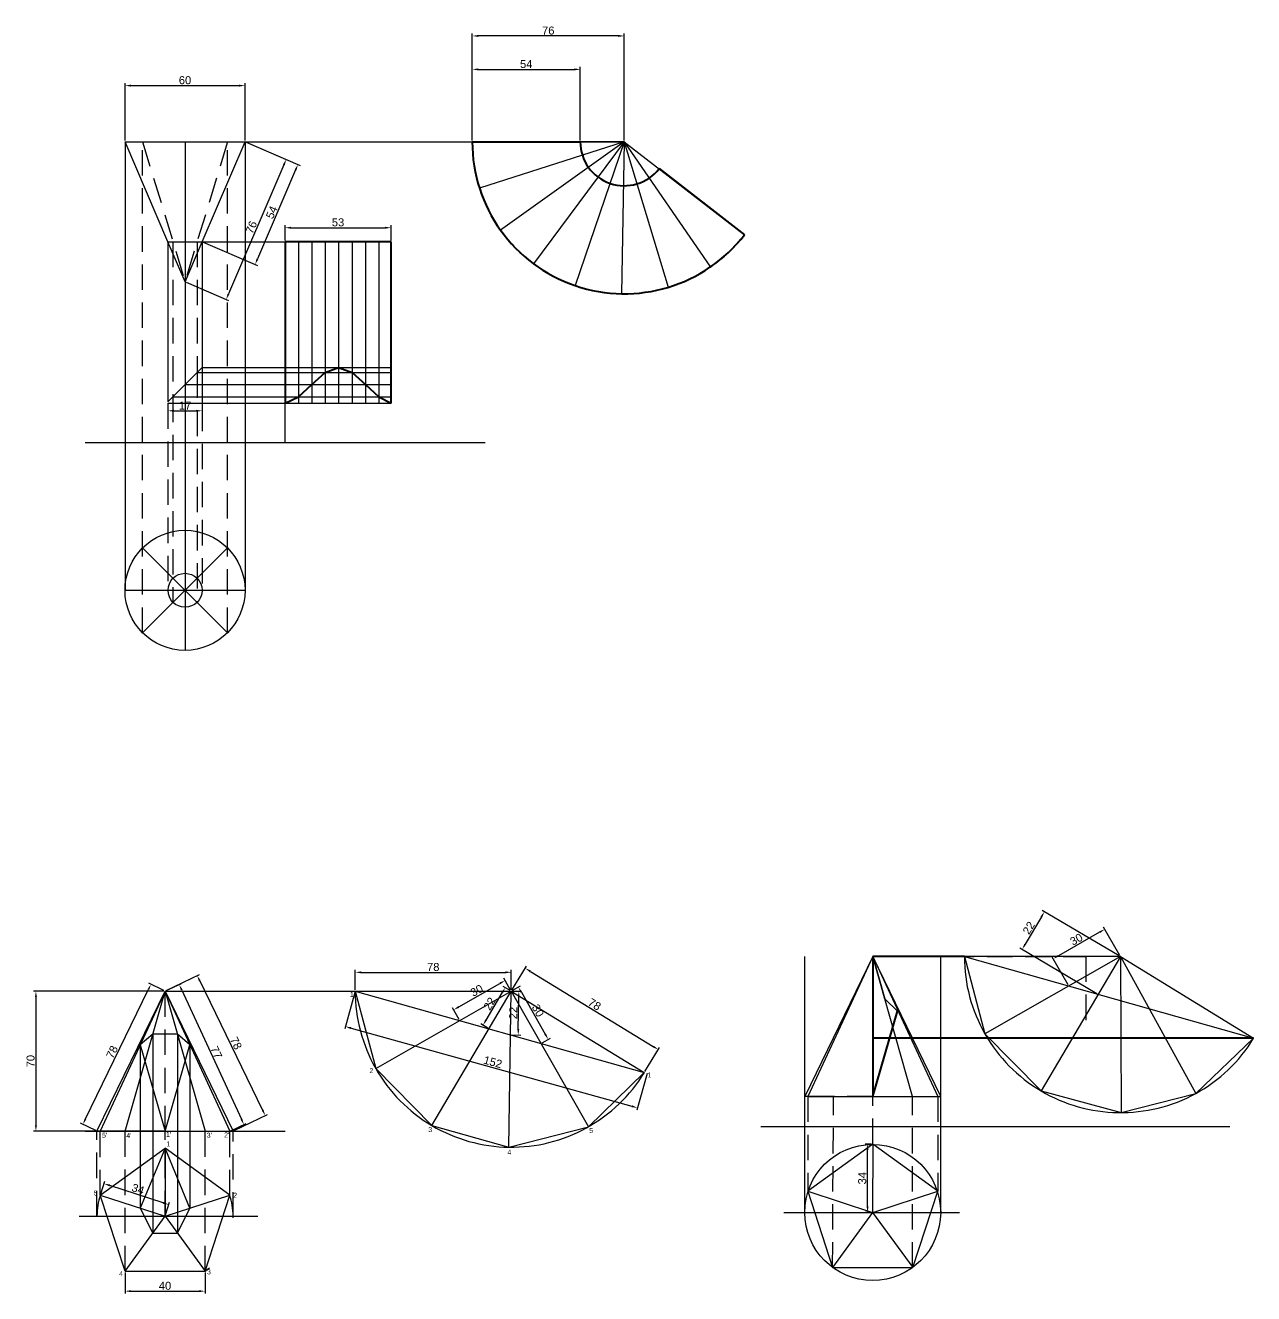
# Model space of a CAD drawing. Header units: millimetres. Extents: x -71 to 2203, y -204 to 553.
# Drawn here: x 1589 to 2203, y -81 to 553 of the extents above; entities that cross this region are included whole.
import ezdxf

# ---------------------------------------------------------------- set-up
doc = ezdxf.new("R2010")
doc.units = ezdxf.units.MM
doc.linetypes.add('HIDDENX2', pattern=[19.05, 12.7, -6.35])
for name, color, linetype in [('construction 2', 253, 'HIDDENX2'), ('construction line', 254, 'Continuous'), ('dimension line', 130, 'Continuous'), ('hidden', 30, 'HIDDENX2'), ('reference line', 7, 'Continuous')]:
    doc.layers.add(name, color=color, linetype=linetype)
doc.layers.add('object line', color=92, linetype='Continuous', lineweight=30)
doc.layers.add('some layer', color=204, linetype='Continuous', lineweight=40)
doc.styles.get("Standard").update_dxf_attribs({"font": 'arial.ttf'})
doc.dimstyles.new('ISO-25', dxfattribs={"dimtxt": 4, "dimasz": 3, "dimexe": 1.25, "dimexo": 0.625, "dimtad": 1, "dimdec": 0, "dimtxsty": 'Standard', "dimcen": 2.5, "dimadec": 0, "dimazin": 0, "dimtfac": 1, "dimtdec": 0, "dimtmove": 0, "dimatfit": 3, "dimfxl": 1, "dimarcsym": 0})

# ---------------------------------------------------------------- blocks, each defined once
blk = doc.blocks.new('*D12')
at = {"layer": 'Defpoints', "color": 0, "transparency": 16777216}
for p in [(1658.56, 70.33), (1690.92, 0.33), (1698.01, 3.61)]:
    blk.add_point(p, dxfattribs=at)
at = {"layer": 'dimension line', "color": 0, "lineweight": -2, "transparency": 16777216}
for p, q in [((1659.13, 70.59), (1666.79, 74.13)), ((1666.91, 70.89), (1696.75, 6.33)), ((1691.49, 0.59), (1699.15, 4.13))]:
    blk.add_line(p, q, dxfattribs=at)
at = {"layer": 'dimension line', "color": 0, "transparency": 16777216}
for points in [[(1667.37, 71.1), (1666.46, 70.68), (1665.65, 73.61)], [(1697.21, 6.54), (1696.3, 6.12), (1698.01, 3.61)]]:
    blk.add_solid(points, dxfattribs=at)
at = {"layer": 'dimension line', "color": 0, "transparency": 16777216, "insert": (1684.22, 39.71), "char_height": 4, "attachment_point": 5, "rotation": 294.81088}
blk.add_mtext('77', dxfattribs=at)
blk = doc.blocks.new('*D13')
at = {"layer": 'Defpoints', "color": 0, "transparency": 16777216}
for p in [(1677.13, 382.1), (1659.99, 364.96), (1677.13, 360.46)]:
    blk.add_point(p, dxfattribs=at)
at = {"layer": 'dimension line', "color": 0, "lineweight": -2, "transparency": 16777216}
for p, q in [((1677.13, 381.48), (1677.13, 359.21)), ((1659.99, 364.34), (1659.99, 359.21)), ((1662.99, 360.46), (1674.13, 360.46))]:
    blk.add_line(p, q, dxfattribs=at)
at = {"layer": 'dimension line', "color": 0, "transparency": 16777216}
for points in [[(1662.99, 360.96), (1662.99, 359.96), (1659.99, 360.46)], [(1674.13, 360.96), (1674.13, 359.96), (1677.13, 360.46)]]:
    blk.add_solid(points, dxfattribs=at)
at = {"layer": 'dimension line', "color": 0, "transparency": 16777216, "insert": (1668.56, 363.09), "char_height": 4, "attachment_point": 5}
blk.add_mtext('17', dxfattribs=at)
blk = doc.blocks.new('*D14')
at = {"layer": 'Defpoints', "color": 0, "transparency": 16777216}
for p in [(1698.56, 523.02), (1638.56, 494.96), (1698.56, 494.96)]:
    blk.add_point(p, dxfattribs=at)
at = {"layer": 'dimension line', "color": 0, "lineweight": -2, "transparency": 16777216}
for p, q in [((1638.56, 495.59), (1638.56, 524.27)), ((1641.56, 523.02), (1695.56, 523.02)), ((1698.56, 495.59), (1698.56, 524.27))]:
    blk.add_line(p, q, dxfattribs=at)
at = {"layer": 'dimension line', "color": 0, "transparency": 16777216}
for points in [[(1641.56, 523.52), (1641.56, 522.52), (1638.56, 523.02)], [(1695.56, 523.52), (1695.56, 522.52), (1698.56, 523.02)]]:
    blk.add_solid(points, dxfattribs=at)
at = {"layer": 'dimension line', "color": 0, "transparency": 16777216, "insert": (1668.56, 525.69), "char_height": 4, "attachment_point": 5}
blk.add_mtext('60', dxfattribs=at)
blk = doc.blocks.new('*D15')
at = {"layer": 'Defpoints', "color": 0, "transparency": 16777216}
for p in [(1771.56, 451.97), (1718.56, 444.96), (1771.56, 444.96)]:
    blk.add_point(p, dxfattribs=at)
at = {"layer": 'dimension line', "color": 0, "lineweight": -2, "transparency": 16777216}
for p, q in [((1718.56, 445.59), (1718.56, 453.22)), ((1721.56, 451.97), (1768.56, 451.97)), ((1771.56, 445.59), (1771.56, 453.22))]:
    blk.add_line(p, q, dxfattribs=at)
at = {"layer": 'dimension line', "color": 0, "transparency": 16777216}
for points in [[(1721.56, 452.47), (1721.56, 451.47), (1718.56, 451.97)], [(1768.56, 452.47), (1768.56, 451.47), (1771.56, 451.97)]]:
    blk.add_solid(points, dxfattribs=at)
at = {"layer": 'dimension line', "color": 0, "transparency": 16777216, "insert": (1745.06, 454.64), "char_height": 4, "attachment_point": 5}
blk.add_mtext('53', dxfattribs=at)
blk = doc.blocks.new('*D16')
at = {"layer": 'Defpoints', "color": 0, "transparency": 16777216}
for p in [(1698.56, 494.96), (1668.56, 424.96), (1689.14, 416.14)]:
    blk.add_point(p, dxfattribs=at)
at = {"layer": 'dimension line', "color": 0, "lineweight": -2, "transparency": 16777216}
for p, q in [((1699.14, 494.72), (1720.29, 485.65)), ((1717.96, 483.39), (1690.32, 418.9)), ((1669.14, 424.72), (1690.29, 415.65))]:
    blk.add_line(p, q, dxfattribs=at)
at = {"layer": 'dimension line', "color": 0, "transparency": 16777216}
for points in [[(1717.5, 483.58), (1718.42, 483.19), (1719.14, 486.14)], [(1689.86, 419.1), (1690.78, 418.7), (1689.14, 416.14)]]:
    blk.add_solid(points, dxfattribs=at)
at = {"layer": 'dimension line', "color": 0, "transparency": 16777216, "insert": (1701.69, 452.19), "char_height": 4, "attachment_point": 5, "rotation": 66.80141}
blk.add_mtext('76', dxfattribs=at)
blk = doc.blocks.new('*D17')
at = {"layer": 'Defpoints', "color": 0, "transparency": 16777216}
for p in [(1698.56, 494.96), (1677.13, 444.96), (1703.61, 433.62)]:
    blk.add_point(p, dxfattribs=at)
at = {"layer": 'dimension line', "color": 0, "lineweight": -2, "transparency": 16777216}
for p, q in [((1699.14, 494.72), (1726.19, 483.12)), ((1723.86, 480.86), (1704.79, 436.37)), ((1677.71, 444.72), (1704.76, 433.12))]:
    blk.add_line(p, q, dxfattribs=at)
at = {"layer": 'dimension line', "color": 0, "transparency": 16777216}
for points in [[(1723.4, 481.06), (1724.32, 480.66), (1725.04, 483.62)], [(1704.33, 436.57), (1705.25, 436.18), (1703.61, 433.62)]]:
    blk.add_solid(points, dxfattribs=at)
at = {"layer": 'dimension line', "color": 0, "transparency": 16777216, "insert": (1711.88, 459.66), "char_height": 4, "attachment_point": 5, "rotation": 66.80141}
blk.add_mtext('54', dxfattribs=at)
blk = doc.blocks.new('*D18')
at = {"layer": 'Defpoints', "color": 0, "transparency": 16777216}
for p in [(1866.17, 531.13), (1812.17, 494.96), (1866.17, 494.96)]:
    blk.add_point(p, dxfattribs=at)
at = {"layer": 'dimension line', "color": 0, "lineweight": -2, "transparency": 16777216}
for p, q in [((1812.17, 495.59), (1812.17, 532.38)), ((1815.17, 531.13), (1863.17, 531.13)), ((1866.17, 495.59), (1866.17, 532.38))]:
    blk.add_line(p, q, dxfattribs=at)
at = {"layer": 'dimension line', "color": 0, "transparency": 16777216}
for points in [[(1815.17, 531.63), (1815.17, 530.63), (1812.17, 531.13)], [(1863.17, 531.63), (1863.17, 530.63), (1866.17, 531.13)]]:
    blk.add_solid(points, dxfattribs=at)
at = {"layer": 'dimension line', "color": 0, "transparency": 16777216, "insert": (1839.17, 533.79), "char_height": 4, "attachment_point": 5}
blk.add_mtext('54', dxfattribs=at)
blk = doc.blocks.new('*D19')
at = {"layer": 'Defpoints', "color": 0, "transparency": 16777216}
for p in [(1812.17, 547.84), (1812.17, 494.96), (1888.17, 494.96)]:
    blk.add_point(p, dxfattribs=at)
at = {"layer": 'dimension line', "color": 0, "lineweight": -2, "transparency": 16777216}
for p, q in [((1812.17, 495.59), (1812.17, 549.09)), ((1885.17, 547.84), (1815.17, 547.84)), ((1888.17, 495.59), (1888.17, 549.09))]:
    blk.add_line(p, q, dxfattribs=at)
at = {"layer": 'dimension line', "color": 0, "transparency": 16777216}
for points in [[(1815.17, 548.34), (1815.17, 547.34), (1812.17, 547.84)], [(1885.17, 548.34), (1885.17, 547.34), (1888.17, 547.84)]]:
    blk.add_solid(points, dxfattribs=at)
at = {"layer": 'dimension line', "color": 0, "transparency": 16777216, "insert": (1850.17, 550.51), "char_height": 4, "attachment_point": 5}
blk.add_mtext('76', dxfattribs=at)
blk = doc.blocks.new('*D27')
at = {"layer": 'Defpoints', "color": 0, "transparency": 16777216}
for p in [(1626.2, -31.63), (1628.07, -25.88), (1658.56, -42.14)]:
    blk.add_point(p, dxfattribs=at)
at = {"layer": 'dimension line', "color": 0, "lineweight": -2, "transparency": 16777216}
for p, q in [((1626.4, -31.03), (1628.46, -24.69)), ((1657.58, -35.47), (1630.92, -26.81)), ((1658.76, -41.55), (1660.82, -35.2))]:
    blk.add_line(p, q, dxfattribs=at)
at = {"layer": 'dimension line', "color": 0, "transparency": 16777216}
for points in [[(1631.08, -26.33), (1630.77, -27.28), (1628.07, -25.88)], [(1657.73, -34.99), (1657.42, -35.94), (1660.43, -36.39)]]:
    blk.add_solid(points, dxfattribs=at)
at = {"layer": 'dimension line', "color": 0, "transparency": 16777216, "insert": (1645.07, -28.6), "char_height": 4, "attachment_point": 5, "rotation": 342}
blk.add_mtext('34', dxfattribs=at)
blk = doc.blocks.new('*D28')
at = {"layer": 'Defpoints', "color": 0, "transparency": 16777216}
for p in [(1638.56, -69.67), (1678.56, -69.67), (1678.56, -79.63)]:
    blk.add_point(p, dxfattribs=at)
at = {"layer": 'dimension line', "color": 0, "lineweight": -2, "transparency": 16777216}
for p, q in [((1638.56, -70.29), (1638.56, -80.88)), ((1678.56, -70.29), (1678.56, -80.88)), ((1641.56, -79.63), (1675.56, -79.63))]:
    blk.add_line(p, q, dxfattribs=at)
at = {"layer": 'dimension line', "color": 0, "transparency": 16777216}
for points in [[(1641.56, -79.13), (1641.56, -80.13), (1638.56, -79.63)], [(1675.56, -79.13), (1675.56, -80.13), (1678.56, -79.63)]]:
    blk.add_solid(points, dxfattribs=at)
at = {"layer": 'dimension line', "color": 0, "transparency": 16777216, "insert": (1658.56, -76.96), "char_height": 4, "attachment_point": 5}
blk.add_mtext('40', dxfattribs=at)
blk = doc.blocks.new('*D29')
at = {"layer": 'Defpoints', "color": 0, "transparency": 16777216}
for p in [(1651.52, 73.76), (1658.56, 70.33), (1624.54, 0.33)]:
    blk.add_point(p, dxfattribs=at)
at = {"layer": 'dimension line', "color": 0, "lineweight": -2, "transparency": 16777216}
for p, q in [((1618.8, 6.45), (1650.2, 71.06)), ((1658, 70.6), (1650.39, 74.3)), ((1623.97, 0.6), (1616.37, 4.3))]:
    blk.add_line(p, q, dxfattribs=at)
at = {"layer": 'dimension line', "color": 0, "transparency": 16777216}
for points in [[(1649.75, 71.28), (1650.65, 70.84), (1651.52, 73.76)], [(1618.35, 6.67), (1619.25, 6.24), (1617.49, 3.76)]]:
    blk.add_solid(points, dxfattribs=at)
at = {"layer": 'dimension line', "color": 0, "transparency": 16777216, "insert": (1632.1, 39.92), "char_height": 4, "attachment_point": 5, "rotation": 64.07625}
blk.add_mtext('78', dxfattribs=at)
blk = doc.blocks.new('*D30')
at = {"layer": 'Defpoints', "color": 0, "transparency": 16777216}
for p in [(1831.66, 79.74), (1753.66, 70.33), (1831.66, 70.33)]:
    blk.add_point(p, dxfattribs=at)
at = {"layer": 'dimension line', "color": 0, "lineweight": -2, "transparency": 16777216}
for p, q in [((1753.66, 70.96), (1753.66, 80.99)), ((1756.66, 79.74), (1828.66, 79.74)), ((1831.66, 70.96), (1831.66, 80.99))]:
    blk.add_line(p, q, dxfattribs=at)
at = {"layer": 'dimension line', "color": 0, "transparency": 16777216}
for points in [[(1756.66, 80.24), (1756.66, 79.24), (1753.66, 79.74)], [(1828.66, 80.24), (1828.66, 79.24), (1831.66, 79.74)]]:
    blk.add_solid(points, dxfattribs=at)
at = {"layer": 'dimension line', "color": 0, "transparency": 16777216, "insert": (1792.66, 82.4), "char_height": 4, "attachment_point": 5}
blk.add_mtext('78', dxfattribs=at)
blk = doc.blocks.new('*D31')
at = {"layer": 'Defpoints', "color": 0, "transparency": 16777216}
for p in [(1828.6, 75.68), (1831.66, 70.33), (1805.9, 55.63)]:
    blk.add_point(p, dxfattribs=at)
at = {"layer": 'dimension line', "color": 0, "lineweight": -2, "transparency": 16777216}
for p, q in [((1831.35, 70.87), (1827.98, 76.77)), ((1805.45, 62.47), (1826, 74.2)), ((1805.59, 56.17), (1802.23, 62.07))]:
    blk.add_line(p, q, dxfattribs=at)
at = {"layer": 'dimension line', "color": 0, "transparency": 16777216}
for points in [[(1825.75, 74.63), (1826.25, 73.76), (1828.6, 75.68)], [(1805.2, 62.91), (1805.7, 62.04), (1802.85, 60.98)]]:
    blk.add_solid(points, dxfattribs=at)
at = {"layer": 'dimension line', "color": 0, "transparency": 16777216, "insert": (1814.4, 70.65), "char_height": 4, "attachment_point": 5, "rotation": 29.71433}
blk.add_mtext('30', dxfattribs=at)
blk = doc.blocks.new('*D32')
at = {"layer": 'Defpoints', "color": 0, "transparency": 16777216}
for p in [(1828.65, 72.11), (1831.66, 70.33), (1820.54, 51.51)]:
    blk.add_point(p, dxfattribs=at)
at = {"layer": 'dimension line', "color": 0, "lineweight": -2, "transparency": 16777216}
for p, q in [((1831.12, 70.65), (1827.58, 72.74)), ((1819.06, 55.87), (1827.13, 69.52)), ((1820, 51.83), (1816.46, 53.92))]:
    blk.add_line(p, q, dxfattribs=at)
at = {"layer": 'dimension line', "color": 0, "transparency": 16777216}
for points in [[(1826.7, 69.78), (1827.56, 69.27), (1828.65, 72.11)], [(1818.63, 56.13), (1819.49, 55.62), (1817.54, 53.29)]]:
    blk.add_solid(points, dxfattribs=at)
at = {"layer": 'dimension line', "color": 0, "transparency": 16777216, "insert": (1820.83, 64.04), "char_height": 4, "attachment_point": 5, "rotation": 59.42866}
blk.add_mtext('22', dxfattribs=at)
blk = doc.blocks.new('*D33')
at = {"layer": 'Defpoints', "color": 0, "transparency": 16777216}
for p in [(1831.66, 70.33), (1835.48, 70.27), (1831.33, 48.48)]:
    blk.add_point(p, dxfattribs=at)
at = {"layer": 'dimension line', "color": 0, "lineweight": -2, "transparency": 16777216}
for p, q in [((1832.28, 70.32), (1836.73, 70.26)), ((1835.2, 51.42), (1835.43, 67.27)), ((1831.96, 48.47), (1836.4, 48.4))]:
    blk.add_line(p, q, dxfattribs=at)
at = {"layer": 'dimension line', "color": 0, "transparency": 16777216}
for points in [[(1834.93, 67.28), (1835.93, 67.27), (1835.48, 70.27)], [(1834.7, 51.43), (1835.7, 51.41), (1835.15, 48.42)]]:
    blk.add_solid(points, dxfattribs=at)
at = {"layer": 'dimension line', "color": 0, "transparency": 16777216, "insert": (1832.68, 59.39), "char_height": 4, "attachment_point": 5, "rotation": 89.14299}
blk.add_mtext('22', dxfattribs=at)
blk = doc.blocks.new('*D34')
at = {"layer": 'Defpoints', "color": 0, "transparency": 16777216}
for p in [(1831.66, 70.33), (1850.15, 46.23), (1846.58, 44.19)]:
    blk.add_point(p, dxfattribs=at)
at = {"layer": 'dimension line', "color": 0, "lineweight": -2, "transparency": 16777216}
for p, q in [((1832.2, 70.64), (1836.32, 72.99)), ((1836.72, 69.76), (1848.66, 48.83)), ((1847.12, 44.5), (1851.24, 46.85))]:
    blk.add_line(p, q, dxfattribs=at)
at = {"layer": 'dimension line', "color": 0, "transparency": 16777216}
for points in [[(1837.15, 70.01), (1836.28, 69.52), (1835.23, 72.37)], [(1849.1, 49.08), (1848.23, 48.58), (1850.15, 46.23)]]:
    blk.add_solid(points, dxfattribs=at)
at = {"layer": 'dimension line', "color": 0, "transparency": 16777216, "insert": (1845.01, 60.62), "char_height": 4, "attachment_point": 5, "rotation": 299.71433}
blk.add_mtext('30', dxfattribs=at)
blk = doc.blocks.new('*D35')
at = {"layer": 'Defpoints', "color": 0, "transparency": 16777216}
for p in [(1831.66, 70.33), (1905.22, 41.12), (1898.21, 29.66)]:
    blk.add_point(p, dxfattribs=at)
at = {"layer": 'dimension line', "color": 0, "lineweight": -2, "transparency": 16777216}
for p, q in [((1831.98, 70.86), (1839.31, 82.86)), ((1841.22, 80.23), (1902.66, 42.69)), ((1898.54, 30.19), (1905.87, 42.19))]:
    blk.add_line(p, q, dxfattribs=at)
at = {"layer": 'dimension line', "color": 0, "transparency": 16777216}
for points in [[(1841.48, 80.66), (1840.96, 79.8), (1838.66, 81.79)], [(1902.92, 43.11), (1902.4, 42.26), (1905.22, 41.12)]]:
    blk.add_solid(points, dxfattribs=at)
at = {"layer": 'dimension line', "color": 0, "transparency": 16777216, "insert": (1873.33, 63.73), "char_height": 4, "attachment_point": 5, "rotation": 328.57166}
blk.add_mtext('78', dxfattribs=at)
blk = doc.blocks.new('*D36')
at = {"layer": 'Defpoints', "color": 0, "transparency": 16777216}
for p in [(1658.56, 70.33), (1708.67, 8.15), (1692.59, 0.33)]:
    blk.add_point(p, dxfattribs=at)
at = {"layer": 'dimension line', "color": 0, "lineweight": -2, "transparency": 16777216}
for p, q in [((1659.13, 70.6), (1675.77, 78.69)), ((1675.95, 75.45), (1707.36, 10.84)), ((1693.15, 0.6), (1709.79, 8.69))]:
    blk.add_line(p, q, dxfattribs=at)
at = {"layer": 'dimension line', "color": 0, "transparency": 16777216}
for points in [[(1676.4, 75.67), (1675.5, 75.23), (1674.64, 78.15)], [(1707.81, 11.06), (1706.91, 10.63), (1708.67, 8.15)]]:
    blk.add_solid(points, dxfattribs=at)
at = {"layer": 'dimension line', "color": 0, "transparency": 16777216, "insert": (1694.05, 44.31), "char_height": 4, "attachment_point": 5, "rotation": 295.92375}
blk.add_mtext('78', dxfattribs=at)
blk = doc.blocks.new('*D37')
at = {"layer": 'Defpoints', "color": 0, "transparency": 16777216}
for p in [(1753.66, 70.33), (1899.74, 29.71), (1894.82, 12.01)]:
    blk.add_point(p, dxfattribs=at)
at = {"layer": 'dimension line', "color": 0, "lineweight": -2, "transparency": 16777216}
for p, q in [((1753.49, 69.73), (1748.4, 51.42)), ((1751.63, 51.82), (1891.93, 12.81)), ((1899.58, 29.11), (1894.49, 10.8))]:
    blk.add_line(p, q, dxfattribs=at)
at = {"layer": 'dimension line', "color": 0, "transparency": 16777216}
for points in [[(1751.76, 52.31), (1751.49, 51.34), (1748.74, 52.63)], [(1892.06, 13.29), (1891.8, 12.33), (1894.82, 12.01)]]:
    blk.add_solid(points, dxfattribs=at)
at = {"layer": 'dimension line', "color": 0, "transparency": 16777216, "insert": (1822.49, 34.89), "char_height": 4, "attachment_point": 5, "rotation": 344.46046}
blk.add_mtext('152', dxfattribs=at)
blk = doc.blocks.new('*D38')
at = {"layer": 'Defpoints', "color": 0, "transparency": 16777216}
for p in [(1658.56, 70.33), (1594.02, 0.33), (1658.56, 0.33)]:
    blk.add_point(p, dxfattribs=at)
at = {"layer": 'dimension line', "color": 0, "lineweight": -2, "transparency": 16777216}
for p, q in [((1657.94, 70.33), (1592.77, 70.33)), ((1594.02, 67.33), (1594.02, 3.33)), ((1657.94, 0.33), (1592.77, 0.33))]:
    blk.add_line(p, q, dxfattribs=at)
at = {"layer": 'dimension line', "color": 0, "transparency": 16777216}
for points in [[(1593.52, 67.33), (1594.52, 67.33), (1594.02, 70.33)], [(1593.52, 3.33), (1594.52, 3.33), (1594.02, 0.33)]]:
    blk.add_solid(points, dxfattribs=at)
at = {"layer": 'dimension line', "color": 0, "transparency": 16777216, "insert": (1591.36, 35.33), "char_height": 4, "attachment_point": 5, "rotation": 90}
blk.add_mtext('70', dxfattribs=at)
blk = doc.blocks.new('*D43')
at = {"layer": 'construction line', "color": 0, "lineweight": -2, "transparency": 16777216}
for p, q in [((2011.78, -6.1), (2008.58, -6.1)), ((2009.83, -37.24), (2009.83, -9.1)), ((2011.73, -40.24), (2008.58, -40.24))]:
    blk.add_line(p, q, dxfattribs=at)
at = {"layer": 'construction line', "color": 0, "transparency": 16777216}
for points in [[(2009.33, -9.1), (2010.33, -9.1), (2009.83, -6.1)], [(2009.33, -37.24), (2010.33, -37.24), (2009.83, -40.24)]]:
    blk.add_solid(points, dxfattribs=at)
at = {"layer": 'Defpoints', "color": 0, "transparency": 16777216}
for p in [(2009.83, -6.1), (2012.4, -6.1), (2012.36, -40.24)]:
    blk.add_point(p, dxfattribs=at)
at = {"layer": 'construction line', "color": 0, "transparency": 16777216, "insert": (2007.16, -23.17), "char_height": 4, "attachment_point": 5, "rotation": 90}
blk.add_mtext('34', dxfattribs=at)
blk = doc.blocks.new('*D44')
at = {"layer": 'Defpoints', "color": 0, "transparency": 16777216}
for p in [(2102.62, 86.54), (2136.23, 87.64), (2110.4, 72.9)]:
    blk.add_point(p, dxfattribs=at)
at = {"layer": 'some layer', "color": 0, "lineweight": -2, "transparency": 16777216}
for p, q in [((2135.92, 88.18), (2127.83, 102.37)), ((2125.84, 99.79), (2105.22, 88.02)), ((2110.09, 73.44), (2102, 87.62))]:
    blk.add_line(p, q, dxfattribs=at)
at = {"layer": 'some layer', "color": 0, "transparency": 16777216}
for points in [[(2125.59, 100.23), (2126.09, 99.36), (2128.45, 101.28)], [(2104.98, 88.46), (2105.47, 87.59), (2102.62, 86.54)]]:
    blk.add_solid(points, dxfattribs=at)
at = {"layer": 'some layer', "color": 0, "transparency": 16777216, "insert": (2114.21, 96.23), "char_height": 4, "attachment_point": 5, "rotation": 29.71433}
blk.add_mtext('30', dxfattribs=at)
blk = doc.blocks.new('*D45')
at = {"layer": 'Defpoints', "color": 0, "transparency": 16777216}
for p in [(2087.11, 91.18), (2136.23, 87.64), (2125.07, 68.75)]:
    blk.add_point(p, dxfattribs=at)
at = {"layer": 'some layer', "color": 0, "lineweight": -2, "transparency": 16777216}
for p, q in [((2135.69, 87.96), (2097.19, 110.7)), ((2096.74, 107.49), (2088.63, 93.76)), ((2124.54, 69.07), (2086.03, 91.82))]:
    blk.add_line(p, q, dxfattribs=at)
at = {"layer": 'some layer', "color": 0, "transparency": 16777216}
for points in [[(2096.31, 107.74), (2097.17, 107.23), (2098.26, 110.07)], [(2088.2, 94.02), (2089.06, 93.51), (2087.11, 91.18)]]:
    blk.add_solid(points, dxfattribs=at)
at = {"layer": 'some layer', "color": 0, "transparency": 16777216, "insert": (2090.42, 101.96), "char_height": 4, "attachment_point": 5, "rotation": 59.42866}
blk.add_mtext('22', dxfattribs=at)

msp = doc.modelspace()

# ---------------------------------------------------------------- linework, layer by layer
at = {"layer": 'construction 2'}
for p, q in [((1647.35, 249.5), (1647.35, 494.96)), ((1647.35, 494.96), (1668.56, 424.96)), ((1689.78, 494.96), (1668.56, 424.96)), ((1689.78, 249.5), (1689.78, 494.96)), ((1662.5, 444.96), (1662.5, 367.47)), ((1674.62, 444.96), (1674.62, 379.59)), ((1668.56, 424.96), (1668.56, 373.53)), ((1677.13, 382.1), (1677.13, 270.71)), ((1674.62, 379.59), (1674.57, 264.7)), ((1659.99, 364.21), (1659.99, 270.71)), ((1662.5, 367.47), (1662.5, 264.7)), ((2012.4, 87.64), (2118.91, 87.64)), ((2118.91, 87.64), (2118.91, 52.79)), ((2012.4, 17.64), (1979.92, 17.64)), ((1979.92, 17.64), (1979.92, -29.7)), ((1992.32, -67.89), (1992.82, 17.64)), ((2012.4, -6.1), (2012.4, 17.64)), ((2012.4, 17.64), (2044.88, 17.64)), ((2032.32, -67.89), (2032.25, 17.64)), ((2044.88, 17.64), (2044.88, -29.7)), ((1624.54, -42.14), (1624.54, 0.33)), ((1626.2, -31.63), (1626.2, 0.33)), ((1638.56, -69.67), (1638.56, 0.33)), ((1658.56, -42.14), (1658.56, 0.33)), ((1678.56, -69.67), (1678.56, 0.33)), ((1690.92, -31.63), (1690.92, 0.33)), ((1692.59, -42.9), (1692.59, 0.33))]:
    msp.add_line(p, q, dxfattribs=at)
at = {"layer": 'construction line'}
for p, q in [((1638.56, 494.96), (1638.56, 270.71)), ((1668.56, 494.96), (1668.56, 240.71)), ((1698.56, 494.96), (1698.56, 270.71)), ((1698.56, 494.96), (1888.17, 494.96)), ((1677.13, 444.96), (1771.56, 444.96)), ((1718.56, 344.63), (1718.56, 444.96)), ((1677.13, 382.1), (1771.56, 382.1)), ((1674.62, 379.59), (1771.56, 379.59)), ((1668.56, 373.53), (1771.56, 373.53)), ((1659.99, 364.21), (1771.56, 364.21)), ((1662.5, 367.47), (1771.56, 367.47)), ((1647.35, 249.5), (1689.78, 291.92)), ((1647.35, 291.92), (1689.78, 249.5)), ((1638.56, 270.71), (1698.56, 270.71)), ((1978.38, -40.27), (1978.38, 87.64)), ((2046.38, -40.27), (2046.38, 87.64)), ((1658.56, 70.33), (1831.66, 70.33)), ((1652.41, 48.79), (1652.41, -50.61)), ((1664.72, 48.79), (1664.72, -50.61)), ((1646.16, 43.5), (1646.16, -38.11)), ((1670.97, 43.5), (1670.97, -38.11)), ((1618.56, 0.33), (1718.68, 0.33)), ((1615.63, -42.14), (1704.91, -42.14)), ((1968, -40.27), (2055.85, -40.27))]:
    msp.add_line(p, q, dxfattribs=at)
at = {"layer": 'construction line', "color": 9, "true_color": 0xd19cc7}
for p, q in [((2032.25, 17.64), (2012.4, 87.64)), ((2012.4, 87.64), (2018.4, 66.48))]:
    msp.add_line(p, q, dxfattribs=at)
at = {"layer": 'construction line'}
msp.add_circle((2012.38, -40.27), 34, dxfattribs=at)
for start, end in [(162, 180), (360, 18), (306, 310.78312)]:
    msp.add_arc((1658.56, -42.14), 34.03, start, end, dxfattribs=at)
at = {"layer": 'hidden'}
msp.add_line((1658.56, 0.33), (1658.56, 70.33), dxfattribs=at)
at = {"layer": 'object line'}
for p, q in [((1638.56, 494.96), (1698.56, 494.96)), ((1659.99, 444.96), (1638.56, 494.96)), ((1677.13, 444.96), (1698.56, 494.96)), ((1888.17, 494.96), (1812.17, 494.96)), ((1888.17, 494.96), (1815.81, 471.74)), ((1888.17, 494.96), (1826.36, 450.75)), ((1888.17, 494.96), (1834.17, 494.96)), ((1888.17, 494.96), (1842.82, 433.98)), ((1888.17, 494.96), (1863.62, 423.04)), ((1888.17, 494.96), (1886.77, 418.97)), ((1888.17, 494.96), (1910.05, 422.18)), ((1888.17, 494.96), (1931.24, 432.34)), ((1888.17, 494.96), (1948.31, 448.49)), ((1659.99, 444.96), (1677.13, 444.96)), ((1659.99, 444.96), (1659.99, 364.96)), ((1668.56, 424.96), (1659.99, 444.96)), ((1668.56, 424.96), (1677.13, 444.96)), ((1677.13, 444.96), (1677.13, 382.1)), ((1718.56, 364.21), (1718.56, 444.96)), ((1718.56, 444.96), (1771.56, 444.96)), ((1725.26, 444.96), (1725.26, 364.21)), ((1731.96, 444.96), (1731.96, 364.21)), ((1738.66, 444.96), (1738.66, 364.21)), ((1745.36, 444.96), (1745.36, 364.21)), ((1752.06, 444.96), (1752.06, 364.21)), ((1758.76, 444.96), (1758.76, 364.21)), ((1765.46, 444.96), (1765.46, 364.21)), ((1771.56, 444.96), (1771.56, 364.21)), ((1659.99, 364.96), (1677.13, 382.1)), ((2012.4, 87.64), (1978.38, 17.64)), ((2012.4, 87.64), (1979.92, 17.64)), ((2012.4, 17.64), (2012.4, 87.64)), ((2012.4, 87.64), (2044.88, 17.64)), ((2046.38, 17.64), (2012.4, 87.64)), ((2136.23, 87.64), (2058.23, 87.64)), ((2058.23, 87.64), (2068.49, 48.98)), ((2136.23, 87.64), (2068.49, 48.98)), ((2136.23, 87.64), (2096.56, 20.48)), ((2136.23, 87.64), (2202.86, 46.77)), ((2136.23, 87.64), (2173.92, 19.16)), ((2136.23, 87.64), (2136.56, 9.64)), ((1624.54, 0.33), (1658.56, 70.33)), ((1658.56, 70.33), (1626.2, 0.33)), ((1638.56, 0.33), (1658.56, 70.33)), ((1658.56, 70.33), (1690.92, 0.33)), ((1658.56, 70.33), (1678.56, 0.33)), ((1658.56, 70.33), (1692.59, 0.33)), ((1753.66, 70.33), (1831.66, 70.33)), ((1753.66, 70.33), (1763.91, 31.67)), ((1763.91, 31.67), (1831.66, 70.33)), ((1791.99, 3.17), (1831.66, 70.33)), ((1830.49, -7.66), (1831.66, 70.33)), ((1831.66, 70.33), (1898.21, 29.66)), ((1831.66, 70.33), (1870.32, 2.59)), ((2068.49, 48.98), (2096.56, 20.48)), ((2173.92, 19.16), (2202.86, 46.77)), ((1763.91, 31.67), (1791.99, 3.17)), ((1870.32, 2.59), (1898.21, 29.66)), ((2096.56, 20.48), (2136.56, 9.64)), ((2136.56, 9.64), (2173.92, 19.16)), ((1979.92, 17.64), (1978.38, 17.64)), ((1979.92, 17.64), (2044.88, 17.64)), ((2044.88, 17.64), (2046.38, 17.64)), ((1791.99, 3.17), (1830.49, -7.66)), ((1830.49, -7.66), (1870.32, 2.59)), ((2012.4, -6.1), (2012.36, -40.24)), ((1626.2, -31.63), (1658.56, -8.12)), ((1690.92, -31.63), (1658.56, -8.12)), ((1658.56, -8.12), (1658.56, -42.14)), ((1638.56, -69.67), (1626.2, -31.63)), ((1626.2, -31.63), (1658.56, -42.14)), ((1658.56, -42.14), (1690.92, -31.63)), ((1678.56, -69.67), (1690.92, -31.63)), ((1979.92, -29.7), (2012.36, -40.24)), ((2012.38, -40.27), (2044.88, -29.7)), ((1638.56, -69.67), (1658.56, -42.14)), ((1658.56, -42.14), (1678.56, -69.67)), ((2012.36, -40.24), (1992.32, -67.89)), ((2012.36, -40.24), (2032.48, -67.89)), ((1638.56, -69.67), (1678.56, -69.67))]:
    msp.add_line(p, q, dxfattribs=at)
at = {"layer": 'object line', "color": 9, "true_color": 0xd19cc7}
for p, q in [((2012.4, 87.64), (2018.32, 66.45)), ((2024.79, 60.32), (2018.4, 66.48))]:
    msp.add_line(p, q, dxfattribs=at)
at = {"layer": 'object line'}
for radius in [30, 8.5]:
    msp.add_circle((1668.56, 270.71), radius, dxfattribs=at)
for centre, radius, start, end in [((1888.17, 494.96), 76, 180, 197.78781), ((1888.17, 494.96), 76, 197.78781, 215.57561), ((1888.17, 494.96), 76, 215.57561, 233.36342), ((1888.17, 494.96), 76, 304.51465, 322.30246), ((1888.17, 494.96), 76, 233.36342, 251.15123), ((1888.17, 494.96), 76, 286.72684, 304.51465), ((1888.17, 494.96), 76, 251.15123, 268.93904), ((1888.17, 494.96), 76, 268.93904, 286.72684), ((2136.23, 87.64), 78, 180, 209.71433), ((1831.66, 70.33), 78, 180, 209.71433), ((2136.23, 87.64), 78, 209.71433, 239.42866), ((2136.23, 87.64), 78.16, 298.82528, 328.47608), ((1831.66, 70.33), 78, 209.71433, 239.42866), ((1831.66, 70.33), 78, 298.85732, 328.57166), ((2136.23, 87.64), 78, 239.42866, 269.14299), ((2136.56, 87.64), 78.01, 268.90184, 298.61398), ((1831.66, 70.33), 78, 239.42866, 269.14299), ((1831.66, 70.33), 78, 269.14299, 298.85732)]:
    msp.add_arc(centre, radius, start, end, dxfattribs=at)
at = {"layer": 'reference line'}
for p, q in [((1618.56, 344.63), (1818.56, 344.63)), ((2058.23, 87.64), (2202.86, 46.77)), ((1753.66, 70.33), (1898.21, 29.66)), ((1652.41, 48.79), (1646.16, 43.5)), ((1664.72, 48.79), (1652.41, 48.79)), ((1670.97, 43.5), (1664.72, 48.79)), ((1646.16, 43.5), (1658.56, 0.33)), ((1658.56, 0.33), (1670.97, 43.5)), ((1956.38, 2.68), (2190.97, 2.68)), ((1658.56, -8.12), (1646.16, -38.11)), ((1670.97, -38.11), (1658.56, -8.12)), ((1646.16, -38.11), (1652.41, -50.61)), ((1664.72, -50.61), (1670.97, -38.11)), ((1652.41, -50.61), (1664.72, -50.61)), ((1992.32, -67.89), (2032.32, -67.89))]:
    msp.add_line(p, q, dxfattribs=at)
msp.add_lwpolyline([(1992.32, -67.89), (2032.48, -67.89), (2044.88, -29.7), (2012.4, -6.1), (1979.92, -29.7)], close=True, dxfattribs=at)
at = {"layer": 'some layer'}
for p, q in [((1812.17, 494.96), (1866.17, 494.96)), ((1905.58, 481.51), (1948.31, 448.49)), ((1771.56, 444.96), (1718.56, 444.96)), ((1718.56, 444.96), (1718.56, 364.21)), ((1771.56, 364.21), (1771.56, 444.96)), ((1738.66, 379.59), (1745.36, 382.1)), ((1745.36, 382.1), (1752.06, 379.59)), ((1731.96, 373.53), (1738.66, 379.59)), ((1752.06, 379.59), (1758.76, 373.53)), ((1725.26, 367.47), (1731.96, 373.53)), ((1758.76, 373.53), (1765.46, 367.47)), ((1718.56, 364.21), (1725.26, 367.47)), ((1765.46, 367.47), (1771.56, 364.21)), ((2058.23, 87.64), (2012.4, 87.64)), ((2012.4, 87.64), (2012.4, 17.64)), ((2202.86, 46.77), (2012.4, 46.77))]:
    msp.add_line(p, q, dxfattribs=at)
at = {"layer": 'some layer', "color": 40, "true_color": 0xf8d731}
msp.add_line((2012.4, 17.64), (2024.79, 60.32), dxfattribs=at)
at = {"layer": 'some layer'}
for radius in [76, 22]:
    msp.add_arc((1888.17, 494.96), radius, 180, 322.30246, dxfattribs=at)

# ---------------------------------------------------------------- texts
at = {"layer": 'reference line', "char_height": 2.5, "attachment_point": 1}
for s, insert in [('1', (1751.01, 69.94)), ('2', (1760.77, 31.85)), ('1', (1899.74, 29.71)), ('3', (1790.16, 2.41)), ('5', (1870.67, 1.9)), ("5'", (1627.07, -0.47)), ("4'", (1639.2, -0.6)), ("1'", (1659.08, -0.07)), ('1', (1659.21, -4.8)), ("3'", (1679.39, -0.42)), ("2'", (1688.11, -0.28)), ('4', (1829.76, -8.97)), ('5', (1622.96, -29.32)), ('2', (1692.65, -30.46)), ('4', (1635.6, -69.67)), ('3', (1679.54, -68.74))]:
    msp.add_mtext_dynamic_manual_height_columns(s, width=4.2145, gutter_width=12.5, heights=[0], dxfattribs=dict(at, insert=insert))

# ---------------------------------------------------------------- dimensions: what is measured, and where the dimension line sits
at = {"layer": 'construction line'}
dim = msp.add_linear_dim(base=(2009.83, -6.1), p1=(2012.36, -40.24), p2=(2012.4, -6.1), angle=90, dimstyle='ISO-25', dxfattribs=at)
dim.commit()
dim.dimension.update_dxf_attribs({"geometry": '*D43', "text_midpoint": (2007.16, -23.17)})
at = {"layer": 'dimension line'}
for base, p1, p2, picture, middle in [((1812.17, 547.84), (1888.17, 494.96), (1812.17, 494.96), '*D19', (1850.17, 550.51)), ((1866.17, 531.13), (1812.17, 494.96), (1866.17, 494.96), '*D18', (1839.17, 533.79)), ((1698.56, 523.02), (1638.56, 494.96), (1698.56, 494.96), '*D14', (1668.56, 525.69)), ((1771.56, 451.97), (1718.56, 444.96), (1771.56, 444.96), '*D15', (1745.06, 454.64)), ((1677.13, 360.46), (1659.99, 364.96), (1677.13, 382.1), '*D13', (1668.56, 363.09))]:
    dim = msp.add_linear_dim(base=base, p1=p1, p2=p2, dimstyle='ISO-25', dxfattribs=at)
    dim.commit()
    dim.dimension.update_dxf_attribs({"geometry": picture, "text_midpoint": middle})
for p1, p2, distance, picture, middle in [((1698.56, 494.96), (1668.56, 424.96), 22.38, '*D16', (1701.69, 452.19)), ((1698.56, 494.96), (1677.13, 444.96), 28.8, '*D17', (1711.88, 459.66)), ((1753.66, 70.33), (1831.66, 70.33), 9.4, '*D30', (1792.66, 82.4)), ((1831.66, 70.33), (1898.21, 29.66), 13.43, '*D35', (1873.33, 63.73)), ((1658.56, 70.33), (1692.59, 0.33), 17.88, '*D36', (1694.05, 44.31)), ((1805.9, 55.63), (1831.66, 70.33), 6.16, '*D31', (1814.4, 70.65)), ((1624.54, 0.33), (1658.56, 70.33), 7.84, '*D29', (1632.1, 39.92)), ((1658.56, 70.33), (1690.92, 0.33), 7.81, '*D12', (1684.22, 39.71)), ((1753.66, 70.33), (1899.74, 29.71), -18.37, '*D37', (1822.49, 34.89)), ((1820.54, 51.51), (1831.66, 70.33), 3.49, '*D32', (1820.83, 64.04)), ((1831.33, 48.48), (1831.66, 70.33), -3.82, '*D33', (1832.68, 59.39)), ((1831.66, 70.33), (1846.58, 44.19), 4.11, '*D34', (1845.01, 60.62)), ((1658.56, -42.14), (1626.2, -31.63), -6.04, '*D27', (1645.07, -28.6)), ((1638.56, -69.67), (1678.56, -69.67), -9.96, '*D28', (1658.56, -76.96))]:
    dim = msp.add_aligned_dim(p1=p1, p2=p2, distance=distance, dimstyle='ISO-25', dxfattribs=at)
    dim.commit()
    dim.dimension.update_dxf_attribs({"geometry": picture, "text_midpoint": middle})
dim = msp.add_linear_dim(base=(1594.02, 0.33), p1=(1658.56, 70.33), p2=(1658.56, 0.33), angle=90, dimstyle='ISO-25', dxfattribs=at)
dim.commit()
dim.dimension.update_dxf_attribs({"geometry": '*D38', "text_midpoint": (1591.36, 35.33)})
at = {"layer": 'some layer', "color": 9, "true_color": 0xd19cc7}
dim = msp.add_aligned_dim(p1=(2136.23, 87.64), p2=(2125.07, 68.75), distance=-44.1, dimstyle='ISO-25', dxfattribs=at)
dim.commit()
dim.dimension.update_dxf_attribs({"geometry": '*D45', "text_midpoint": (2090.42, 101.96)})
at = {"layer": 'some layer', "color": 40, "true_color": 0xf8d731}
dim = msp.add_aligned_dim(p1=(2136.23, 87.64), p2=(2110.4, 72.9), distance=-15.7, dimstyle='ISO-25', dxfattribs=at)
dim.commit()
dim.dimension.update_dxf_attribs({"geometry": '*D44', "text_midpoint": (2114.21, 96.23)})

doc.saveas('drawing.dxf')
